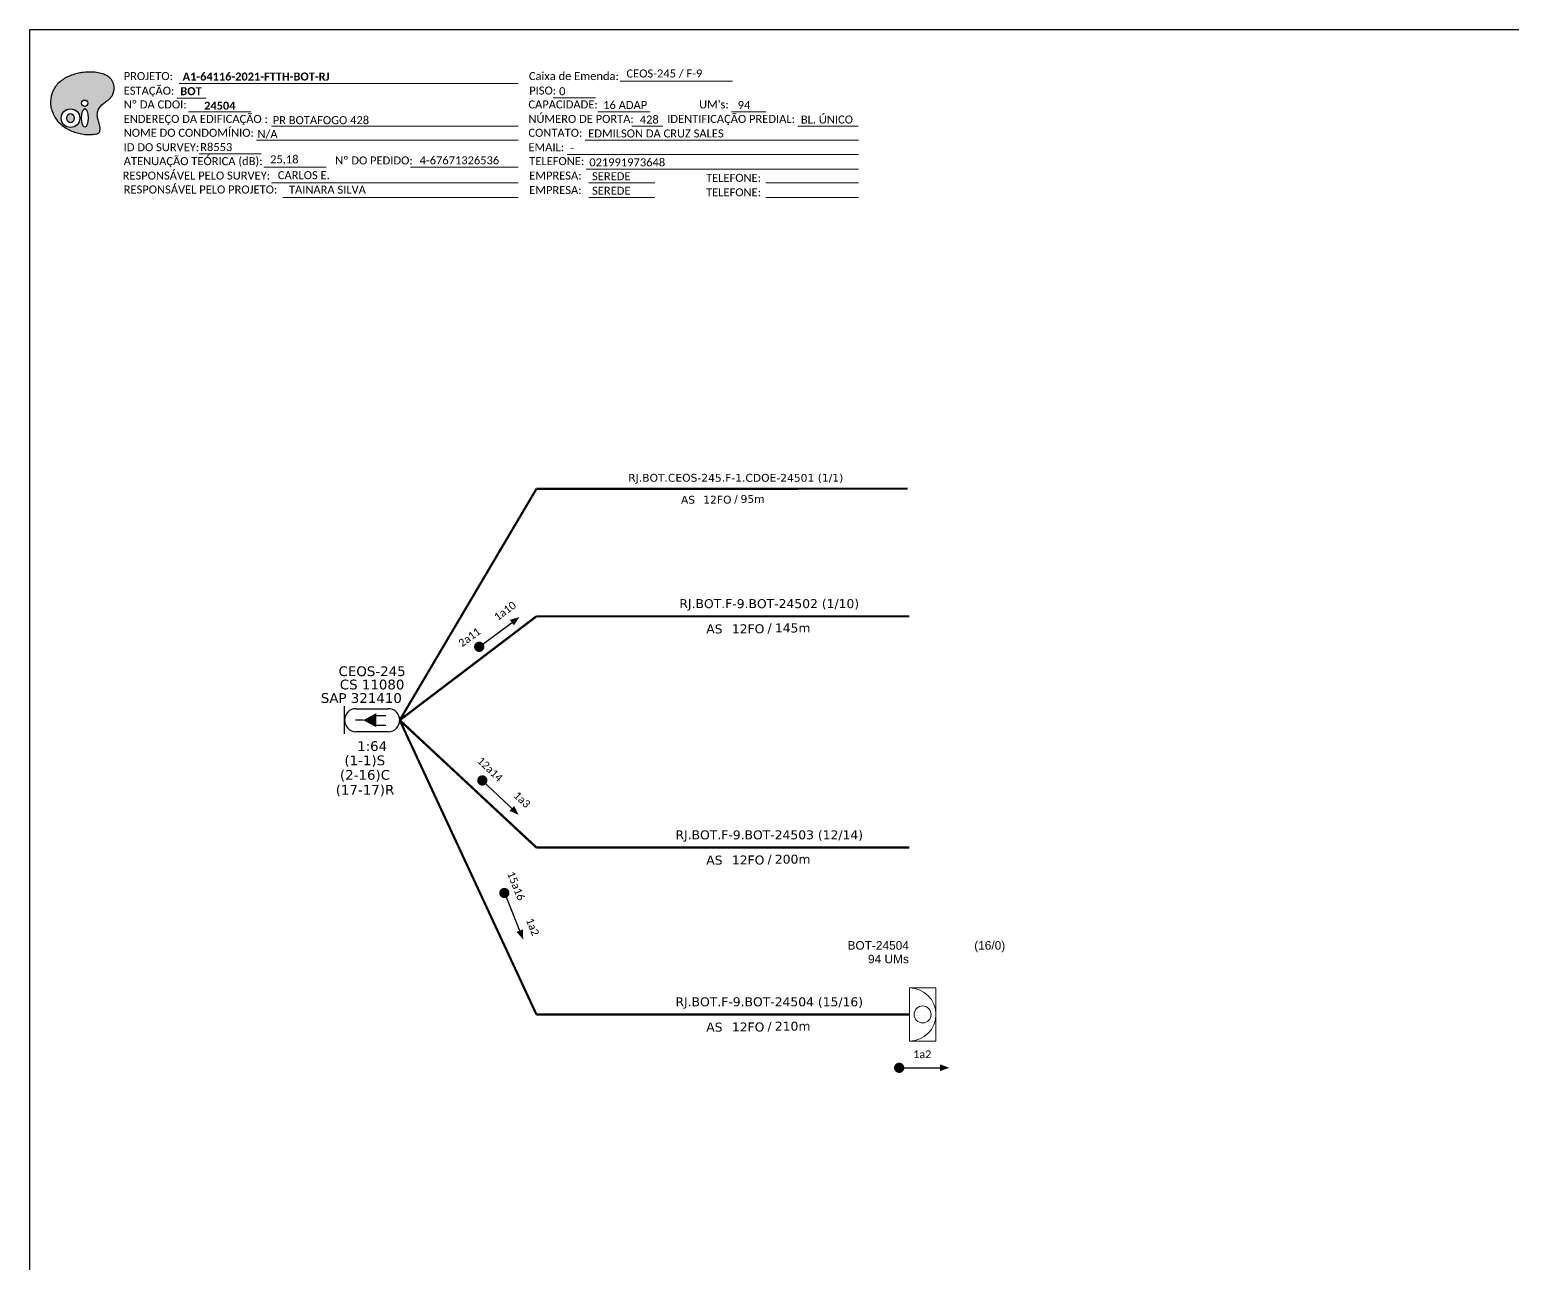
# Model space of a CAD drawing. Extents: x -89 to 749, y 705 to 1299.
# Drawn here: x -89.3 to 242.8, y 1022.7 to 1299 of the extents above; entities that cross this region are included whole.
import ezdxf
from ezdxf.enums import TextEntityAlignment as Align

# ---------------------------------------------------------------- set-up
doc = ezdxf.new("R2010")
doc.units = 0
for name, color, linetype, lineweight in [("20.0-LEGENDA DOS CDO'S", 1, 'Continuous', 0), ('20.1-CDO_INTERIOR', 1, 'Continuous', 0), ('20.2-CDO_POSTE', 1, 'Continuous', 5), ('40.1-ETIQUETAS', 1, 'Continuous', 20)]:
    doc.layers.add(name, color=color, linetype=linetype, lineweight=lineweight)
for name, color, linetype in [('20.4-CEOS', 1, 'Continuous'), ('CAP a instalar', 1, 'Continuous'), ('SETA', 7, 'Continuous')]:
    doc.layers.add(name, color=color, linetype=linetype)
doc.styles.add('ARIAL', font='arial.ttf')
doc.styles.add('siredit', font='verdana.ttf')
doc.styles.get("Standard").update_dxf_attribs({"font": 'arial.ttf'})
doc.styles.add('WMF-Calibri0', font='calibri.ttf')
doc.styles.add('WMF-Calibri1', font='calibrib.ttf')

# ---------------------------------------------------------------- blocks, each defined once
blk = doc.blocks.new('OI')
h = blk.add_hatch(color=40)
edge = h.paths.add_edge_path()
edge.add_spline(control_points=[(4.35, -0.67), (3.92, -0.99), (3.26, -1.5), (2.81, -2.59), (2.9, -3.5), (3.06, -4.27), (3.31, -4.85), (3.37, -5.39), (3.4, -5.88), (3.2, -6.4), (2.54, -6.61), (1.65, -6.63), (0.55, -6.67), (-0.56, -6.42), (-1.61, -6.14), (-2.77, -5.61), (-3.92, -4.77), (-4.89, -3.7), (-5.34, -2.65), (-5.6, -1.94), (-5.85, -0.96), (-5.71, 0.47), (-5.1, 2.02), (-4.14, 3.02), (-3.3, 3.61), (-2.37, 4.16), (-1.36, 4.44), (-0.56, 4.7), (0.79, 4.85), (2.24, 4.97), (3.79, 4.57), (4.67, 4.21), (5.44, 3.65), (5.76, 2.99), (6.03, 2.21), (6.01, 1.46), (5.72, 0.64), (5.31, 0.08), (4.88, -0.38), (4.51, -0.55), (4.35, -0.67)], knot_values=[0, 0, 0, 0, 1.60434, 2.417191, 3.427595, 4.282808, 4.776746, 5.304182, 5.888771, 6.258406, 6.858137, 7.79129, 8.986195, 10.124242, 11.187857, 12.242908, 13.953784, 15.414161, 16.515391, 17.349188, 17.675853, 19.552021, 21.515531, 22.568638, 23.63245, 24.621084, 25.782718, 26.745347, 27.142653, 29.870543, 31.004649, 31.921532, 32.709589, 33.801391, 34.042471, 35.192333, 35.971461, 36.628871, 37.254359, 37.836911, 37.836911, 37.836911, 37.836911], degree=3, periodic=0)
h.paths.add_polyline_path([(1.13, -0.87, -1), (-0.04, -0.87, -1)], flags=16)
edge = h.paths.add_edge_path(flags=16)
edge.add_ellipse((0.56, -3.59), major_axis=(-0.02, 1.71), ratio=0.361305, start_angle=0, end_angle=360)
h.paths.add_polyline_path([(-0.36, -3.62, -1), (-3.8, -3.62, -1)], flags=16)
edge = h.paths.add_edge_path(flags=0)
edge.add_ellipse((-2.08, -3.62), major_axis=(0, 0.885), ratio=0.758294, start_angle=0, end_angle=360)
at = {"color": 40}
for centre, radius in [((-2.08, -3.62), 1.72), ((0.54, -0.87), 0.587)]:
    blk.add_circle(centre, radius, dxfattribs=at)
blk.add_ellipse((-2.08, -3.62), major_axis=(0, 0.885), ratio=0.758294, start_param=-3.141592653589792, end_param=3.141592653589792, dxfattribs=at)
blk.add_ellipse((0.56, -3.59), major_axis=(-0.02, 1.71), ratio=0.361305, dxfattribs=at)
at = {"color": 40, "start_tangent": (-0.800898, -0.598801), "end_tangent": (-0.800898, -0.598801)}
blk.add_spline([(4.35, -0.67), (3.2, -1.78), (2.9, -2.54), (2.92, -3.55), (3.12, -4.38), (3.28, -4.85), (3.37, -5.37), (3.35, -5.95), (3.2, -6.29), (2.66, -6.55), (1.73, -6.63), (0.54, -6.62), (-0.58, -6.41), (-1.6, -6.11), (-2.56, -5.67), (-3.95, -4.67), (-4.89, -3.56), (-5.37, -2.56), (-5.64, -1.78), (-5.72, -1.46), (-5.63, 0.42), (-4.84, 2.22), (-4.13, 2.99), (-3.27, 3.62), (-2.4, 4.09), (-1.3, 4.47), (-0.37, 4.72), (0.02, 4.77), (2.75, 4.8), (3.85, 4.53), (4.69, 4.16), (5.31, 3.68), (5.85, 2.73), (5.93, 2.5), (5.94, 1.35), (5.67, 0.62), (5.29, 0.08), (4.84, -0.36), (4.35, -0.67)], degree=3, dxfattribs=at)
blk = doc.blocks.new('CARIMBO')
at = {"color": 7, "lineweight": 0}
for points in [[(134.48, -16.3), (159.61, -16.3)], [(35.66, -16.79), (111.64, -16.79)], [(35.15, -20.06), (41.7, -20.06)], [(37.81, -23.14), (51.75, -23.14)], [(119.43, -20.02), (128.92, -20.02)], [(129.48, -23.14), (141.1, -23.14)], [(159.42, -23.14), (167.09, -23.14)], [(56.38, -26.37), (111.64, -26.37)], [(137.07, -26.37), (144.01, -26.37)], [(174.24, -26.37), (187.8, -26.37)], [(52.97, -29.48), (111.64, -29.48)], [(126.6, -29.48), (187.83, -29.48)], [(40.13, -32.55), (54.07, -32.55)], [(122.56, -32.72), (187.83, -32.72)], [(54.67, -35.52), (68.61, -35.52)], [(126.84, -35.96), (187.83, -35.96)], [(56.38, -39.07), (111.64, -39.07)], [(127.45, -39.07), (142.25, -39.07)], [(167.06, -39.07), (187.83, -39.07)], [(58.87, -42.31), (111.64, -42.31)], [(127.45, -42.31), (142.25, -42.31)], [(167.06, -42.31), (187.83, -42.31)]]:
    blk.add_lwpolyline(points, dxfattribs=at)
at = {"color": 7, "xscale": 1.213923925163967, "yscale": 1.213923925163967, "zscale": 1.213923925163967, "rotation": 0.1532896023949059}
blk.add_blockref('OI', (13.86, -20.16), dxfattribs=at)
at = {"color": 7, "lineweight": 0, "style": 'WMF-Calibri0'}
for s, height, p in [('PROJETO:', 1.793, (23.26, -16.04)), ('Caixa de Emenda:', 1.7927, (114.02, -16.04)), ('ESTAÇÃO:', 1.793, (23.26, -19.32)), ('PISO:', 1.793, (114.09, -19.28)), ('Nº DA CDOI:', 1.7927, (23.26, -22.39)), ('CAPACIDADE:', 1.7927, (113.91, -22.39)), ("UM's:", 1.793, (152.15, -22.39)), ('ENDEREÇO DA EDIFICAÇÃO :', 1.7927, (23.26, -25.63)), ('NOME DO CONDOMÍNIO:', 1.7927, (23.26, -28.74)), ('NÚMERO DE PORTA:', 1.7927, (113.91, -25.63)), ('IDENTIFICAÇÃO PREDIAL:', 1.7927, (144.99, -25.63)), ('CONTATO:', 1.793, (113.91, -28.74)), ('ATENUAÇÃO TEÓRICA (dB):', 1.7927, (23.26, -35.09)), ('ID DO SURVEY:', 1.7927, (23.26, -31.97)), ('EMAIL:', 1.793, (113.91, -31.97)), ('RESPONSÁVEL PELO SURVEY:', 1.7927, (23.02, -38.32)), ('TELEFONE:', 1.793, (114.09, -35.09)), ('EMPRESA:', 1.793, (114.09, -38.32)), ('RESPONSÁVEL PELO PROJETO:', 1.7927, (23.26, -41.44)), ('EMPRESA:', 1.793, (114.09, -41.56)), ('TELEFONE:', 1.793, (153.7, -38.83)), ('TELEFONE:', 1.793, (153.7, -42.06))]:
    blk.add_text(s, height=height, dxfattribs=at).set_placement(p)
at = {"color": 7, "lineweight": 0, "flags": 8}
for tag, p, style in [('PROJ', (36.46, -16.13), 'WMF-Calibri1'), ('CEOS-XX', (135.87, -15.46), 'WMF-Calibri0'), ('EST', (35.94, -19.41), 'WMF-Calibri1'), ('PISO_PTR', (120.78, -19.42), 'WMF-Calibri0'), ('CAPAC.', (130.66, -22.52), 'WMF-Calibri0'), ("UC'S", (160.78, -22.54), 'WMF-Calibri0'), ('LOGRADOURO', (56.65, -25.91), 'WMF-Calibri0'), ('N°', (138.85, -25.77), 'WMF-Calibri0'), ('N°PREDIO', (174.94, -25.77), 'WMF-Calibri0'), ('NOME_DO_COND.', (53.23, -29.02), 'WMF-Calibri0'), ('NOME_DO_CONTATO', (127.3, -28.89), 'WMF-Calibri0'), ('_ID_', (40.39, -31.94), 'WMF-Calibri0'), ('O_POTEN', (56.06, -34.68), 'WMF-Calibri0'), ('EMAIL', (123.26, -32.12), 'WMF-Calibri0'), ('RES_SURVEY', (57.78, -38.23), 'WMF-Calibri0'), ('TELEFONE', (127.55, -35.36), 'WMF-Calibri0'), ('RES_PROJ', (60.27, -41.47), 'WMF-Calibri0'), ('EMP_RESP_SURVEY', (128.16, -38.47), 'WMF-Calibri0'), ('CONT_RESP_SURVEY', (167.76, -38.47), 'WMF-Calibri0'), ('EMP_RESP_PROJ', (128.16, -41.71), 'WMF-Calibri0'), ('CONT_RESP_PROJ', (167.76, -41.71), 'WMF-Calibri0')]:
    blk.add_attdef(tag, p, '', height=1.79, dxfattribs=dict(at, style=style))
at = {"color": 7, "lineweight": 0, "style": 'WMF-Calibri1', "flags": 8}
blk.add_attdef("N° CDO'S", text='', height=1.79, dxfattribs=at).set_placement((44.78, -22.68), align=Align.CENTER)
blk = doc.blocks.new('CEOS_RP_CT_DRT')
at = {"layer": '20.4-CEOS', "color": 0}
for p, q in [((-4.54, 1.19), (-1.19, 1.19)), ((-1.19, -1.19), (-4.54, -1.19))]:
    blk.add_line(p, q, dxfattribs=at)
for points in [[(-5.73, -1.43), (-5.73, 1.44)], [(-3.79, 0), (-4.59, 0)], [(-2.47, 0.48), (-1.45, 0.48)], [(-2.47, -0.52), (-1.45, -0.52)]]:
    blk.add_lwpolyline(points, dxfattribs=at)
blk.add_lwpolyline([(-3.79, 0, 0, 1.47, 0), (-2.41, 0, 1.47, 1.47, 0)], format="xyseb", dxfattribs=at)
for centre, start, end in [((-4.54, 0), 90, 270), ((-1.19, 0), 270, 90)]:
    blk.add_arc(centre, 1.19, start, end, dxfattribs=at)
at = {"layer": '20.4-CEOS', "color": 7, "style": 'siredit'}
for tag, p in [('Nº_DA_CEOS', (-2.86, 5.6)), ('LOCAL', (-2.86, 4.24)), ('SAP', (-2.86, 2.78)), ('RACIO_SPLITAGEM', (-2.86, -1.88)), ('FIBRAS_SPLITTER', (-2.86, -3.58)), ('FIBRAS_TOP_C', (-2.86, -5.08)), ('RESERVA_FINAIS', (-2.86, -6.39))]:
    blk.add_attdef(tag, text='', height=1.01, dxfattribs=at).set_placement(p, align=Align.TOP_CENTER)
blk = doc.blocks.new('ETIQUETA_RS5F')
at = {"layer": '40.1-ETIQUETAS', "color": 0, "style": 'siredit'}
blk.add_text('/', height=1.5, dxfattribs=at).set_placement((1.58, -1.95), align=Align.MIDDLE_RIGHT)
for tag, p in [('ETIQUETA_R_SECUNDARIA', (1.21, 2.1)), ('ETIQUETA_R_PRIMARIA', (1.21, 4.1)), ('F_ATIVAS/F_MORTAS', (1.14, -4.24))]:
    blk.add_attdef(tag, text='', height=1.5, dxfattribs=at).set_placement(p, align=Align.MIDDLE_CENTER)
for tag, p in [('TIPO_CABO', (-6.58, -2.12)), ('CAP_CABO', (0.4, -2.09))]:
    blk.add_attdef(tag, text='', height=1.5, dxfattribs=at).set_placement(p, align=Align.MIDDLE_RIGHT)
blk.add_attdef('METROS', text='', height=1.5, dxfattribs=at).set_placement((2.14, -1.95), align=Align.MIDDLE_LEFT)
for tag, p in [('FUSÃO_1', (0.85, -8.39)), ('FUSÃO_2', (0.85, -10.6)), ('FUSÃO_3', (0.85, -12.93)), ('FUSÃO_4', (0.85, -15.14)), ('FUSÃO_5', (0.85, -17.16))]:
    blk.add_attdef(tag, text='', height=1.5, dxfattribs=at).set_placement(p, align=Align.CENTER)
blk = doc.blocks.new('CDOI_INT')
at = {"layer": '20.1-CDO_INTERIOR', "color": 0, "lineweight": 18}
blk.add_lwpolyline([(4.25, -4.25), (4.25, 4.25), (0, 4.25), (0, -4.25)], close=True, dxfattribs=at)
blk.add_circle((2.12, 0), 1.36, dxfattribs=at)
blk.add_arc((0, 0), 4.25, 270, 90, dxfattribs=at)
at = {"layer": "20.0-LEGENDA DOS CDO'S", "color": 0, "style": 'ARIAL'}
for tag, p in [('CDO_N', (-0.08, 10.38)), ('SURVEY', (-0.08, 8.2)), ('SPLITER_1', (21.18, 10.38)), ('SPLITER_2', (21.19, 8.68)), ('SAP', (-0.08, 6.23)), ('1:XX', (5.94, -2.22)), ('UMS', (5.94, -4.24))]:
    blk.add_attdef(tag, p, '', height=1.36, dxfattribs=at)
blk.add_attdef('FIBRAS_UTILIZADAS', text='', height=1.36, dxfattribs=at).set_placement((15.34, 10.38), align=Align.CENTER)

msp = doc.modelspace()

# ---------------------------------------------------------------- linework, layer by layer
msp.add_lwpolyline([(-89.32, 705.02), (749.25, 705.02), (749.25, 1299.02), (-89.32, 1299.02), (-89.32, 705.02)])
at = {"color": 7, "lineweight": 0}
msp.add_lwpolyline([(-4.01, 1268.26), (20.14, 1268.26)], dxfattribs=at)
at = {"const_width": 1.15}
for points in [[(10.92, 1160.47, 1), (11.85, 1161.16, 1)], [(11.66, 1131.28, 1), (12.49, 1130.48, 1)], [(16.8, 1106.21, 1), (17.23, 1105.15, 1)]]:
    msp.add_lwpolyline(points, format="xyb", close=True, dxfattribs=at)
at = {"color": 7, "const_width": 1.15}
msp.add_lwpolyline([(104.88, 1066.53, 1), (106.03, 1066.53, 1)], format="xyb", close=True, dxfattribs=at)
at = {"layer": 'CAP a instalar', "color": 7, "ltscale": 5, "const_width": 0.503}
for points in [[(-6.42, 1144.38), (24.2, 1196.19)], [(24.2, 1196.19), (107.34, 1196.23)]]:
    msp.add_lwpolyline(points, dxfattribs=at)
at = {"layer": 'CAP a instalar', "color": 251, "ltscale": 5, "const_width": 0.503}
for points in [[(-6.42, 1144.38), (24.2, 1167.64)], [(24.2, 1167.64), (107.74, 1167.64)], [(-6.42, 1144.38), (24.2, 1115.86)], [(24.2, 1115.86), (107.74, 1115.86)]]:
    msp.add_lwpolyline(points, dxfattribs=at)
at = {"layer": 'CAP a instalar', "color": 1, "ltscale": 5, "const_width": 0.503}
for points in [[(-6.42, 1144.38), (24.2, 1078.47)], [(24.2, 1078.47), (107.74, 1078.47)]]:
    msp.add_lwpolyline(points, dxfattribs=at)
at = {"layer": 'SETA'}
for points in [[(11.38, 1160.81), (19.35, 1166.69)], [(12.07, 1130.88), (19.25, 1124.06)], [(17.02, 1105.68), (20.73, 1096.5)]]:
    msp.add_lwpolyline(points, dxfattribs=at)
at = {"layer": 'SETA', "color": 7}
msp.add_lwpolyline([(105.45, 1066.53), (115.35, 1066.53)], dxfattribs=at)
at = {"layer": 'SETA'}
for points in [[(18.25, 1166.85), (20.4, 1167.49), (19.16, 1165.61)], [(19.22, 1125.18), (20.22, 1123.17), (18.16, 1124.07)], [(21.16, 1097.53), (21.24, 1095.29), (19.73, 1096.96)]]:
    msp.add_solid(points, dxfattribs=at)
at = {"layer": 'SETA', "color": 7}
msp.add_solid([(114.56, 1067.31), (116.67, 1066.54), (114.56, 1065.78)], dxfattribs=at)

# ---------------------------------------------------------------- block references
ref = msp.add_blockref('CARIMBO', (-91.51, 1303.77))
ref.add_attrib('PROJ', 'A1-64116-2021-FTTH-BOT-RJ', (-55.05, 1287.63), dxfattribs={"color": 7, "lineweight": 0, "height": 1.7927, "style": 'WMF-Calibri1'})
ref.add_attrib('EST', 'BOT', (-55.57, 1284.35), dxfattribs={"color": 7, "lineweight": 0, "height": 1.793, "style": 'WMF-Calibri1'})
ref.add_attrib("N° CDO'S", '24504', dxfattribs={"color": 7, "lineweight": 0, "height": 1.793, "style": 'WMF-Calibri1'}).set_placement((-46.73, 1281.09), align=Align.CENTER)
ref.add_attrib('LOGRADOURO', 'PR BOTAFOGO 428', (-34.86, 1277.86), dxfattribs={"color": 7, "lineweight": 0, "height": 1.7927, "style": 'WMF-Calibri0'})
ref.add_attrib('NOME_DO_COND.', 'N/A', (-38.28, 1274.74), dxfattribs={"color": 7, "lineweight": 0, "height": 1.793, "style": 'WMF-Calibri0'})
ref.add_attrib('_ID_', 'R8553', (-51.11, 1271.83), dxfattribs={"color": 7, "lineweight": 0, "height": 1.793, "style": 'WMF-Calibri0'})
ref.add_attrib('O_POTEN', '25,18', (-35.45, 1269.09), dxfattribs={"color": 7, "lineweight": 0, "height": 1.793, "style": 'WMF-Calibri0'})
ref.add_attrib('RES_SURVEY', 'CARLOS E.', (-33.73, 1265.54), dxfattribs={"color": 7, "lineweight": 0, "height": 1.793, "style": 'WMF-Calibri0'})
ref.add_attrib('RES_PROJ', 'TAINARA SILVA', (-31.24, 1262.3), dxfattribs={"color": 7, "lineweight": 0, "height": 1.7927, "style": 'WMF-Calibri0'})
ref.add_attrib('CEOS-XX', 'CEOS-245 / F-9', (44.36, 1288.31), dxfattribs={"color": 7, "lineweight": 0, "height": 1.7927, "style": 'WMF-Calibri0'})
ref.add_attrib('CAPAC.', '16 ADAP', (39.15, 1281.25), dxfattribs={"color": 7, "lineweight": 0, "height": 1.793, "style": 'WMF-Calibri0'})
ref.add_attrib("UC'S", '94', (69.27, 1281.23), dxfattribs={"color": 7, "lineweight": 0, "height": 1.793, "style": 'WMF-Calibri0'})
ref.add_attrib('PISO_PTR', '0', (29.28, 1284.34), dxfattribs={"color": 7, "lineweight": 0, "height": 1.79, "style": 'WMF-Calibri0'})
ref.add_attrib('N°', '428 ', (47.34, 1278), dxfattribs={"color": 7, "lineweight": 0, "height": 1.793, "style": 'WMF-Calibri0'})
ref.add_attrib('N°PREDIO', 'BL. ÚNICO', (83.43, 1278), dxfattribs={"color": 7, "lineweight": 0, "height": 1.793, "style": 'WMF-Calibri0'})
ref.add_attrib('NOME_DO_CONTATO', 'EDMILSON DA CRUZ SALES', (35.79, 1274.88), dxfattribs={"color": 7, "lineweight": 0, "height": 1.7927, "style": 'WMF-Calibri0'})
ref.add_attrib('EMAIL', '-', (31.75, 1271.65), dxfattribs={"color": 7, "lineweight": 0, "height": 1.79, "style": 'WMF-Calibri0'})
ref.add_attrib('TELEFONE', '021991973648 ', (36.04, 1268.41), dxfattribs={"color": 7, "lineweight": 0, "height": 1.7927, "style": 'WMF-Calibri0'})
ref.add_attrib('EMP_RESP_SURVEY', 'SEREDE', (36.65, 1265.3), dxfattribs={"color": 7, "lineweight": 0, "height": 1.793, "style": 'WMF-Calibri0'})
ref.add_attrib('EMP_RESP_PROJ', 'SEREDE', (36.65, 1262.06), dxfattribs={"color": 7, "lineweight": 0, "height": 1.793, "style": 'WMF-Calibri0'})
at = {"layer": '20.2-CDO_POSTE', "color": 1}
ref = msp.add_blockref('CDOI_INT', (107.74, 1078.47), dxfattribs=dict(at, xscale=1.399564310393651, yscale=1.399564310393651, zscale=1.399564310393651))
ref.add_attrib('CDO_N', 'BOT-24504', dxfattribs={"layer": "20.0-LEGENDA DOS CDO'S", "color": 0, "height": 1.904, "style": 'ARIAL'}).set_placement((107.63, 1092.99), align=Align.RIGHT)
ref.add_attrib('FIBRAS_UTILIZADAS', '(16/0)', dxfattribs={"layer": "20.0-LEGENDA DOS CDO'S", "color": 0, "height": 1.904, "style": 'ARIAL'}).set_placement((129.21, 1092.99), align=Align.RIGHT)
ref.add_attrib('SURVEY', '94 UMs', dxfattribs={"layer": "20.0-LEGENDA DOS CDO'S", "color": 0, "height": 1.904, "style": 'ARIAL'}).set_placement((107.63, 1089.94), align=Align.RIGHT)
at = {"layer": '20.4-CEOS', "color": 5}
ref = msp.add_blockref('CEOS_RP_CT_DRT', (-6.42, 1144.38), dxfattribs=dict(at, xscale=2.161665797233581, yscale=2.161665797233581, zscale=2.161665791999999))
ref.add_attrib('Nº_DA_CEOS', 'CEOS-245', dxfattribs={"color": 5, "height": 2.183, "style": 'siredit'}).set_placement((-12.61, 1156.44), align=Align.TOP_CENTER)
ref.add_attrib('LOCAL', 'CS 11080', dxfattribs={"color": 5, "height": 2.183, "style": 'siredit'}).set_placement((-12.61, 1153.46), align=Align.TOP_CENTER)
ref.add_attrib('SAP', 'SAP 321410', dxfattribs={"color": 5, "height": 2.183, "style": 'siredit'}).set_placement((-15.02, 1150.43), align=Align.TOP_CENTER)
ref.add_attrib('RACIO_SPLITAGEM', '1:64', dxfattribs={"color": 5, "height": 2.183, "style": 'siredit'}).set_placement((-12.61, 1139.67), align=Align.TOP_CENTER)
ref.add_attrib('FIBRAS_SPLITTER', '(1-1)S', dxfattribs={"color": 5, "height": 2.183, "style": 'siredit'}).set_placement((-14.25, 1136.47), align=Align.TOP_CENTER)
ref.add_attrib('FIBRAS_TOP_C', '(2-16)C', dxfattribs={"color": 5, "height": 2.183, "style": 'siredit'}).set_placement((-14.2, 1133.22), align=Align.TOP_CENTER)
ref.add_attrib('RESERVA_FINAIS', '(17-17)R', dxfattribs={"color": 5, "height": 2.183, "style": 'siredit'}).set_placement((-14.2, 1129.88), align=Align.TOP_CENTER)
at = {"layer": '40.1-ETIQUETAS', "color": 7}
ref = msp.add_blockref('ETIQUETA_RS5F', (67.46, 1196.21), dxfattribs=dict(at, xscale=1.16639998499977, yscale=1.16639998499977, zscale=1.16639998499977))
ref.add_attrib('ETIQUETA_R_SECUNDARIA', 'RJ.BOT.CEOS-245.F-1.CDOE-24501 (1/1)', dxfattribs={"color": 0, "height": 1.7496, "style": 'siredit'}).set_placement((68.84, 1198.66), align=Align.MIDDLE_CENTER)
ref.add_attrib('TIPO_CABO', 'AS', dxfattribs={"color": 0, "height": 1.75, "style": 'siredit'}).set_placement((59.74, 1193.74), align=Align.MIDDLE_RIGHT)
ref.add_attrib('CAP_CABO', '12FO', dxfattribs={"color": 0, "height": 1.75, "style": 'siredit'}).set_placement((67.89, 1193.77), align=Align.MIDDLE_RIGHT)
ref.add_attrib('METROS', '95m', dxfattribs={"color": 0, "height": 1.75, "style": 'siredit'}).set_placement((69.92, 1193.93), align=Align.MIDDLE_LEFT)
at = {"layer": '40.1-ETIQUETAS', "color": 8}
ref = msp.add_blockref('ETIQUETA_RS5F', (74.76, 1167.66), dxfattribs=dict(at, xscale=1.343121571686958, yscale=1.343121571686958, zscale=1.343121571686958))
ref.add_attrib('ETIQUETA_R_SECUNDARIA', 'RJ.BOT.F-9.BOT-24502 (1/10)', dxfattribs={"color": 0, "height": 2.0147, "style": 'siredit'}).set_placement((76.35, 1170.48), align=Align.MIDDLE_CENTER)
ref.add_attrib('TIPO_CABO', 'AS', dxfattribs={"color": 0, "height": 2.015, "style": 'siredit'}).set_placement((65.88, 1164.82), align=Align.MIDDLE_RIGHT)
ref.add_attrib('CAP_CABO', '12FO', dxfattribs={"color": 0, "height": 2.015, "style": 'siredit'}).set_placement((75.26, 1164.85), align=Align.MIDDLE_RIGHT)
ref.add_attrib('METROS', '145m ', dxfattribs={"color": 0, "height": 2.015, "style": 'siredit'}).set_placement((77.6, 1165.03), align=Align.MIDDLE_LEFT)
ref = msp.add_blockref('ETIQUETA_RS5F', (74.76, 1115.88), dxfattribs=dict(at, xscale=1.343121571686958, yscale=1.343121571686958, zscale=1.343121571686958))
ref.add_attrib('ETIQUETA_R_SECUNDARIA', 'RJ.BOT.F-9.BOT-24503 (12/14)', dxfattribs={"color": 0, "height": 2.0147, "style": 'siredit'}).set_placement((76.35, 1118.7), align=Align.MIDDLE_CENTER)
ref.add_attrib('TIPO_CABO', 'AS', dxfattribs={"color": 0, "height": 2.015, "style": 'siredit'}).set_placement((65.88, 1113.04), align=Align.MIDDLE_RIGHT)
ref.add_attrib('CAP_CABO', '12FO', dxfattribs={"color": 0, "height": 2.015, "style": 'siredit'}).set_placement((75.26, 1113.07), align=Align.MIDDLE_RIGHT)
ref.add_attrib('METROS', '200m ', dxfattribs={"color": 0, "height": 2.015, "style": 'siredit'}).set_placement((77.6, 1113.25), align=Align.MIDDLE_LEFT)
at = {"layer": '40.1-ETIQUETAS', "color": 1}
ref = msp.add_blockref('ETIQUETA_RS5F', (74.76, 1078.48), dxfattribs=dict(at, xscale=1.343121571686958, yscale=1.343121571686958, zscale=1.343121571686958))
ref.add_attrib('ETIQUETA_R_SECUNDARIA', 'RJ.BOT.F-9.BOT-24504 (15/16)', dxfattribs={"color": 0, "height": 2.0147, "style": 'siredit'}).set_placement((76.35, 1081.31), align=Align.MIDDLE_CENTER)
ref.add_attrib('TIPO_CABO', 'AS', dxfattribs={"color": 0, "height": 2.015, "style": 'siredit'}).set_placement((65.88, 1075.64), align=Align.MIDDLE_RIGHT)
ref.add_attrib('CAP_CABO', '12FO', dxfattribs={"color": 0, "height": 2.015, "style": 'siredit'}).set_placement((75.26, 1075.67), align=Align.MIDDLE_RIGHT)
ref.add_attrib('METROS', '210m ', dxfattribs={"color": 0, "height": 2.015, "style": 'siredit'}).set_placement((77.6, 1075.86), align=Align.MIDDLE_LEFT)

# ---------------------------------------------------------------- texts
at = {"color": 7, "lineweight": 0, "style": 'WMF-Calibri0'}
msp.add_text('Nº DO PEDIDO:', height=1.7927, dxfattribs=at).set_placement((-20.88, 1268.84))
at = {"char_height": 1.7273, "width": 29.2009, "attachment_point": 5}
for s, insert, rotation in [('\\C7;\\fCalibri|b0|i0|c0|p34;1a10', (17.16, 1168.84), 36.4278), ('\\C7;\\fCalibri|b0|i0|c0|p34;2a11', (9.2, 1162.96), 36.4278), ('\\C7;\\fCalibri|b0|i0|c0|p34;12a14', (13.81, 1133.4), 316.4959), ('\\C7;\\fCalibri|b0|i0|c0|p34;1a3', (20.98, 1126.59), 316.4959), ('\\C7;\\fCalibri|b0|i0|c0|p34;15a16', (19.64, 1107.26), 292.0315), ('\\C7;\\fCalibri|b0|i0|c0|p34;1a2', (23.35, 1098.09), 292.0315)]:
    msp.add_mtext(s, dxfattribs=dict(at, insert=insert, rotation=rotation))
at = {"color": 1, "insert": (110.63, 1069.55), "char_height": 1.7273, "width": 29.2009, "attachment_point": 5}
msp.add_mtext('\\C7;\\fCalibri|b0|i0|c0|p34;1a2', dxfattribs=at)
at = {"color": 7, "lineweight": 0, "style": 'WMF-Calibri0', "flags": 8}
msp.add_attdef('4-67671326536', (-1.97, 1268.87), '', height=1.79, dxfattribs=at)

doc.saveas('drawing.dxf')
